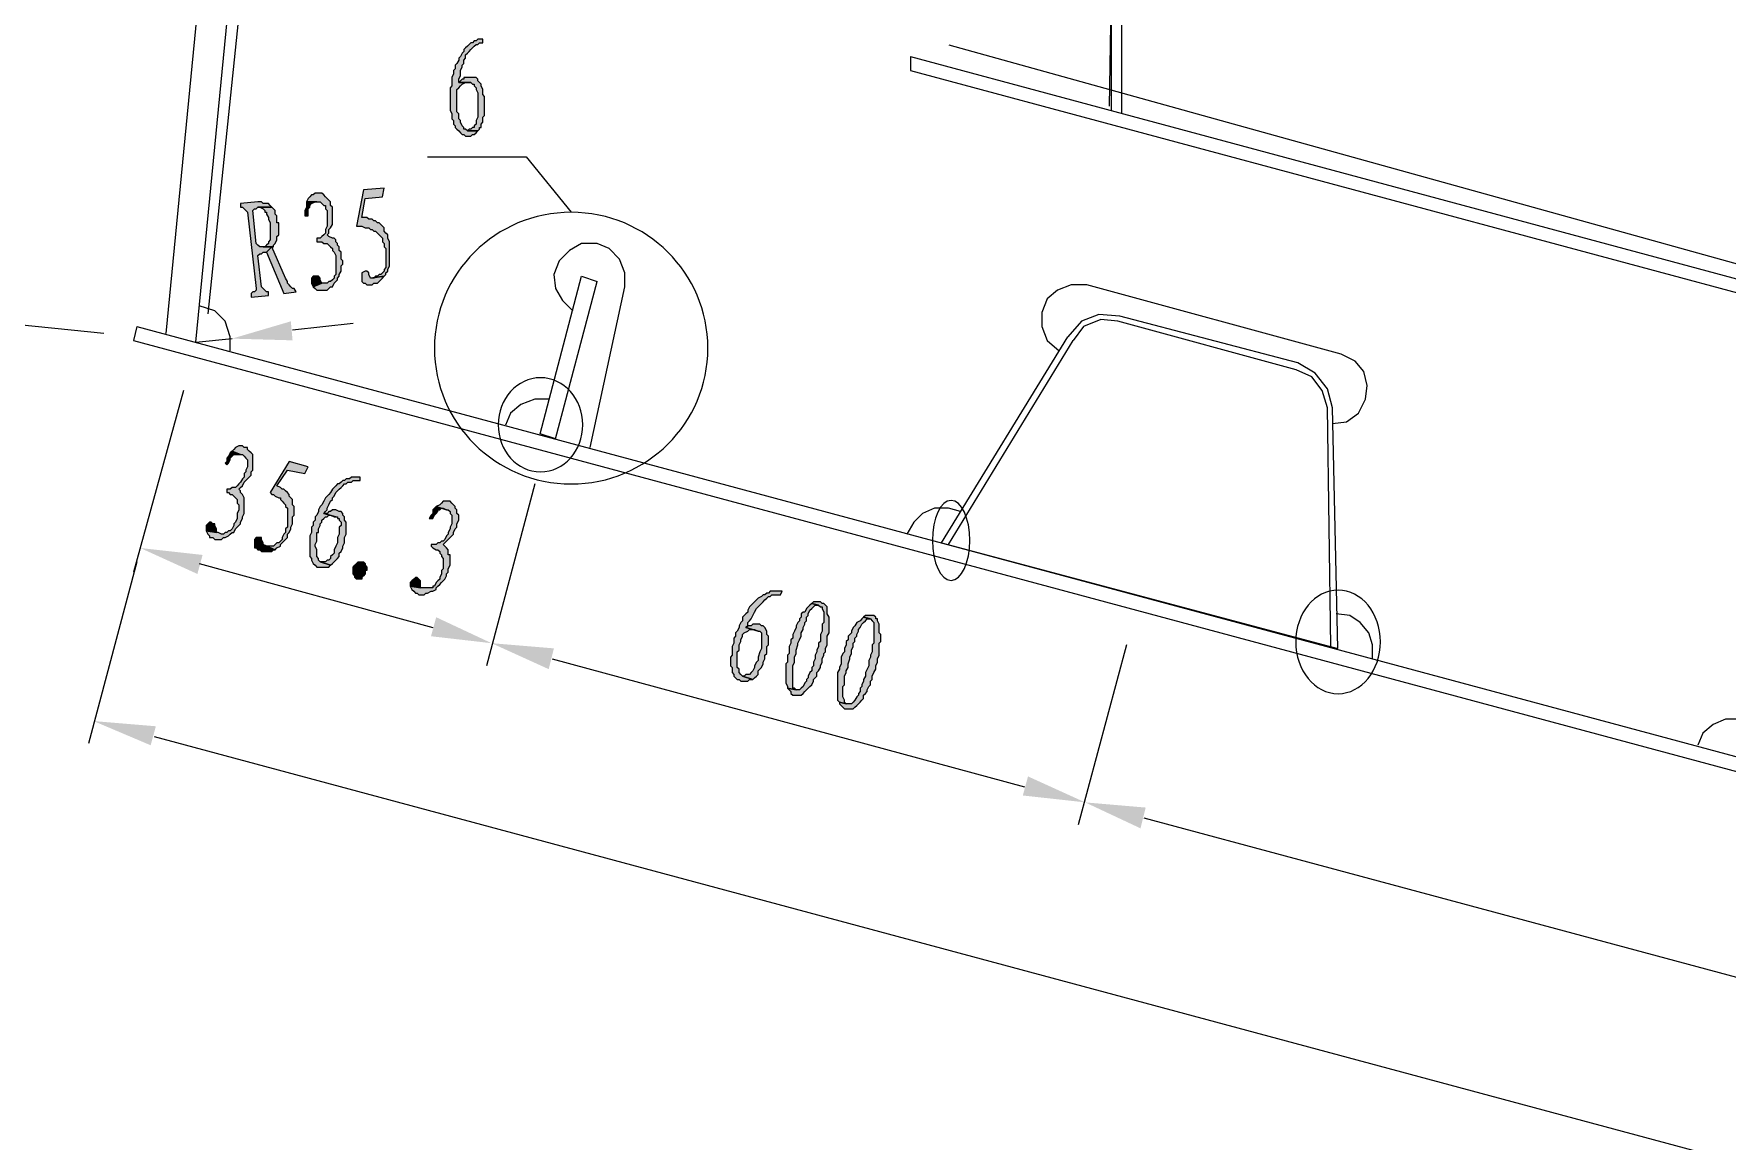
# Model space of a CAD drawing. Header units: inches. Extents: x 20 to 409, y 5 to 283.
# Drawn here: x 42.24 to 83.66, y 177.79 to 204.87 of the extents above; entities that cross this region are included whole.
import ezdxf

# ---------------------------------------------------------------- set-up
doc = ezdxf.new("R2010")
doc.units = ezdxf.units.IN
doc.header["$MEASUREMENT"] = 0
doc.layers.add('C00-00-00', color=7, linetype='Continuous')
doc.layers.add('CFF-00-00', color=1, linetype='Continuous')

msp = doc.modelspace()

# ---------------------------------------------------------------- hatches: boundary and pattern name
at = {"layer": 'C00-00-00'}
h = msp.add_hatch(color=0, dxfattribs=at)
h.dxf.hatch_style = 2
h.paths.add_polyline_path([(53.222, 204.742), (53.095, 204.742), (53.053, 204.699), (53.01, 204.699), (52.968, 204.657), (52.926, 204.657), (52.883, 204.615), (52.841, 204.572), (52.799, 204.53), (52.756, 204.488), (52.756, 204.445), (52.714, 204.403), (52.672, 204.318), (52.629, 204.276), (52.629, 204.234), (52.587, 204.149), (52.545, 204.107), (52.545, 204.022), (52.502, 203.98), (52.502, 203.895), (52.46, 203.81), (52.46, 203.683), (52.46, 203.599), (52.418, 203.556), (52.418, 203.006), (52.46, 202.921), (52.46, 202.794), (52.502, 202.752), (52.502, 202.667), (52.545, 202.625), (52.545, 202.583), (52.587, 202.54), (52.629, 202.498), (52.672, 202.456), (52.714, 202.413), (52.756, 202.413), (52.799, 202.371), (52.926, 202.371), (52.968, 202.413), (53.01, 202.413), (53.053, 202.456), (53.095, 202.498), (52.841, 202.498), (52.799, 202.54), (52.756, 202.54), (52.756, 202.583), (52.714, 202.625), (52.672, 202.71), (52.672, 202.752), (52.629, 202.794), (52.629, 202.921), (52.587, 202.964), (52.587, 203.514), (52.629, 203.556), (52.672, 203.599), (52.714, 203.641), (52.799, 203.683), (52.926, 203.683), (52.629, 203.683), (52.629, 203.768), (52.672, 203.853), (52.672, 203.98), (52.714, 204.064), (52.714, 204.107), (52.756, 204.149), (52.756, 204.234), (52.799, 204.276), (52.799, 204.361), (52.841, 204.403), (52.883, 204.445), (52.926, 204.488), (52.968, 204.53), (53.01, 204.572), (53.053, 204.615), (53.095, 204.615), (53.137, 204.657), (53.222, 204.657)])
h = msp.add_hatch(color=0, dxfattribs=at)
h.dxf.hatch_style = 2
h.paths.add_polyline_path([(52.926, 203.81), (52.756, 203.81), (52.756, 203.768), (52.714, 203.768), (52.672, 203.726), (52.629, 203.683), (52.926, 203.683), (52.968, 203.641), (53.01, 203.641), (53.01, 203.599), (53.053, 203.556), (53.053, 203.514), (53.095, 203.429), (53.095, 202.837), (53.053, 202.752), (53.053, 202.71), (53.053, 202.667), (53.01, 202.625), (53.01, 202.583), (52.968, 202.583), (52.926, 202.54), (52.883, 202.54), (52.841, 202.498), (53.095, 202.498), (53.137, 202.54), (53.137, 202.583), (53.18, 202.583), (53.18, 202.667), (53.222, 202.71), (53.222, 202.837), (53.264, 202.879), (53.264, 203.345), (53.222, 203.387), (53.222, 203.514), (53.18, 203.599), (53.18, 203.641), (53.137, 203.683), (53.095, 203.726), (53.095, 203.768), (53.053, 203.81)])
h = msp.add_hatch(color=0, dxfattribs=at)
h.dxf.hatch_style = 2
h.paths.add_polyline_path([(49.158, 200.974), (49.116, 200.974), (49.073, 200.932), (49.031, 200.932), (48.989, 200.889), (48.946, 200.847), (48.904, 200.762), (49.243, 200.762), (49.285, 200.72), (49.327, 200.678), (49.37, 200.678), (49.37, 200.593), (49.412, 200.551), (49.412, 200.17), (49.37, 200.085), (49.37, 200), (49.327, 199.958), (49.285, 199.916), (49.243, 199.873), (49.158, 199.873), (49.158, 199.789), (49.285, 199.789), (49.327, 199.746), (49.412, 199.746), (49.454, 199.704), (49.497, 199.662), (49.539, 199.619), (49.539, 199.577), (49.581, 199.535), (49.624, 199.45), (49.624, 198.984), (49.581, 198.942), (49.581, 198.9), (49.539, 198.857), (49.497, 198.815), (49.454, 198.815), (49.412, 198.773), (49.285, 198.773), (49.073, 198.688), (49.116, 198.646), (49.158, 198.603), (49.412, 198.603), (49.454, 198.646), (49.497, 198.688), (49.539, 198.688), (49.581, 198.773), (49.624, 198.815), (49.666, 198.857), (49.666, 198.9), (49.708, 198.942), (49.708, 198.984), (49.751, 199.069), (49.751, 199.196), (49.793, 199.238), (49.793, 199.323), (49.751, 199.365), (49.751, 199.535), (49.708, 199.577), (49.708, 199.662), (49.666, 199.704), (49.666, 199.746), (49.624, 199.789), (49.624, 199.831), (49.581, 199.873), (49.539, 199.873), (49.454, 199.916), (49.412, 199.958), (49.454, 200), (49.454, 200.085), (49.497, 200.127), (49.539, 200.212), (49.539, 200.635), (49.497, 200.678), (49.497, 200.762), (49.454, 200.805), (49.412, 200.847), (49.37, 200.889), (49.327, 200.932), (49.285, 200.974)])
h = msp.add_hatch(color=0, dxfattribs=at)
h.dxf.hatch_style = 2
h.paths.add_polyline_path([(50.809, 201.101), (50.301, 201.059), (50.132, 200.17), (50.259, 200.17), (50.343, 200.127), (50.428, 200.127), (50.47, 200.085), (50.513, 200.085), (50.555, 200.043), (50.597, 200.043), (50.64, 200), (50.682, 199.958), (50.724, 199.916), (50.767, 199.873), (50.767, 199.789), (50.809, 199.746), (50.809, 199.662), (50.851, 199.619), (50.851, 199.281), (50.851, 199.196), (50.851, 199.154), (50.809, 199.111), (50.809, 199.069), (50.767, 199.027), (50.724, 198.984), (50.682, 198.984), (50.64, 198.942), (50.597, 198.942), (50.555, 198.9), (50.47, 198.9), (50.809, 198.942), (50.851, 198.984), (50.851, 199.027), (50.894, 199.069), (50.894, 199.111), (50.936, 199.196), (50.936, 199.789), (50.894, 199.873), (50.894, 199.958), (50.851, 200), (50.809, 200.043), (50.809, 200.127), (50.767, 200.17), (50.724, 200.212), (50.682, 200.254), (50.64, 200.254), (50.597, 200.297), (50.555, 200.297), (50.513, 200.339), (50.428, 200.339), (50.386, 200.381), (50.259, 200.381), (50.343, 200.847), (50.767, 200.889)])
h = msp.add_hatch(color=0, dxfattribs=at)
h.dxf.hatch_style = 2
h.paths.add_polyline_path([(47.719, 200.762), (47.295, 200.72), (47.295, 200.635), (47.338, 200.635), (47.38, 200.593), (47.422, 200.551), (47.465, 200.508), (47.676, 198.646), (47.676, 198.603), (47.634, 198.561), (47.592, 198.561), (47.549, 198.519), (47.549, 198.434), (47.973, 198.476), (47.973, 198.561), (47.93, 198.561), (47.888, 198.603), (47.846, 198.646), (47.803, 198.688), (47.719, 199.45), (47.761, 199.492), (47.803, 199.492), (47.846, 199.535), (47.93, 199.535), (48.057, 199.662), (48.1, 199.662), (47.761, 199.662), (47.719, 199.704), (47.676, 199.746), (47.592, 200.551), (47.634, 200.593), (47.676, 200.593), (47.719, 200.635), (48.057, 200.635), (48.015, 200.678), (47.973, 200.72), (47.846, 200.72), (47.803, 200.762)])
h = msp.add_hatch(color=0, dxfattribs=at)
h.dxf.hatch_style = 2
h.paths.add_polyline_path([(48.057, 200.635), (47.719, 200.635), (47.761, 200.635), (47.846, 200.593), (47.888, 200.551), (47.888, 200.508), (47.93, 200.508), (47.93, 200.466), (47.973, 200.381), (47.973, 200.339), (48.015, 200.254), (48.015, 199.831), (47.973, 199.789), (47.973, 199.746), (47.93, 199.704), (47.888, 199.662), (47.846, 199.662), (48.1, 199.662), (48.1, 199.704), (48.142, 199.746), (48.184, 199.831), (48.184, 199.916), (48.227, 199.958), (48.227, 200.254), (48.184, 200.254), (48.184, 200.424), (48.142, 200.466), (48.142, 200.551), (48.1, 200.593)])
h = msp.add_hatch(color=0, dxfattribs=at)
h.dxf.hatch_style = 2
h.paths.add_polyline_path([(48.904, 200.762), (48.904, 200.635), (48.862, 200.551), (48.862, 200.424), (48.946, 200.424), (48.946, 200.593), (48.989, 200.635), (48.989, 200.678), (49.031, 200.72), (49.116, 200.762), (49.158, 200.762)])
h = msp.add_hatch(color=0, dxfattribs=at)
h.dxf.hatch_style = 2
h.paths.add_polyline_path([(48.057, 199.662), (47.93, 199.535), (48.354, 198.519), (48.65, 198.561), (48.608, 198.646), (48.565, 198.646), (48.523, 198.688), (48.481, 198.73), (48.438, 198.773), (48.438, 198.815), (48.396, 198.9)])
h = msp.add_hatch(color=0, dxfattribs=at)
h.dxf.hatch_style = 2
h.paths.add_polyline_path([(49.116, 198.942), (49.073, 198.942), (49.031, 198.9), (49.031, 198.773), (49.073, 198.688), (49.285, 198.773), (49.243, 198.857), (49.243, 198.9), (49.2, 198.942)])
h = msp.add_hatch(color=0, dxfattribs=at)
h.dxf.hatch_style = 2
h.paths.add_polyline_path([(50.343, 199.069), (50.259, 199.027), (50.259, 198.815), (50.301, 198.773), (50.343, 198.773), (50.386, 198.73), (50.513, 198.73), (50.555, 198.773), (50.64, 198.773), (50.682, 198.815), (50.724, 198.857), (50.767, 198.9), (50.809, 198.942), (50.47, 198.9), (50.428, 198.984), (50.428, 199.027), (50.386, 199.069)])
h = msp.add_hatch(color=0, dxfattribs=at)
h.dxf.hatch_style = 2
h.paths.add_polyline_path([(48.523, 197.841), (48.565, 197.376), (47.084, 197.418)])
h = msp.add_hatch(color=0, dxfattribs=at)
h.dxf.hatch_style = 2
h.paths.add_polyline_path([(47.38, 194.751), (47.338, 194.793), (47.253, 194.793), (47.168, 194.751), (47.126, 194.709), (47.084, 194.666), (47.295, 194.582), (47.338, 194.582), (47.38, 194.539), (47.422, 194.497), (47.465, 194.455), (47.465, 194.285), (47.422, 194.201), (47.422, 194.158), (47.38, 194.116), (47.38, 194.031), (47.338, 193.989), (47.295, 193.904), (47.253, 193.862), (47.211, 193.82), (47.168, 193.777), (47.084, 193.777), (47.041, 193.735), (46.957, 193.735), (46.957, 193.65), (46.999, 193.65), (47.041, 193.608), (47.084, 193.608), (47.126, 193.566), (47.168, 193.523), (47.211, 193.481), (47.211, 193.396), (47.253, 193.354), (47.253, 193.227), (47.211, 193.142), (47.211, 193.015), (47.168, 192.931), (47.126, 192.888), (47.126, 192.846), (47.084, 192.761), (47.041, 192.719), (46.999, 192.719), (46.957, 192.677), (46.914, 192.677), (46.872, 192.634), (46.83, 192.634), (46.745, 192.677), (46.703, 192.677), (46.449, 192.719), (46.491, 192.634), (46.533, 192.592), (46.533, 192.55), (46.618, 192.55), (46.66, 192.507), (46.83, 192.507), (46.872, 192.55), (46.914, 192.55), (46.999, 192.592), (47.041, 192.634), (47.084, 192.677), (47.126, 192.677), (47.168, 192.761), (47.211, 192.804), (47.253, 192.846), (47.295, 192.888), (47.295, 192.931), (47.338, 193.015), (47.338, 193.058), (47.38, 193.142), (47.38, 193.523), (47.338, 193.608), (47.295, 193.65), (47.295, 193.693), (47.253, 193.735), (47.295, 193.777), (47.338, 193.82), (47.38, 193.904), (47.422, 193.947), (47.465, 193.989), (47.507, 194.031), (47.549, 194.074), (47.549, 194.158), (47.592, 194.201), (47.592, 194.582), (47.549, 194.624), (47.507, 194.666), (47.465, 194.709), (47.465, 194.751), (47.422, 194.751)])
h = msp.add_hatch(color=0, dxfattribs=at)
h.dxf.hatch_style = 2
h.paths.add_polyline_path([(47.084, 194.666), (47.041, 194.624), (46.999, 194.539), (46.957, 194.497), (46.957, 194.412), (46.914, 194.37), (46.957, 194.328), (46.999, 194.37), (47.041, 194.455), (47.041, 194.497), (47.084, 194.539), (47.126, 194.582), (47.295, 194.582)])
h = msp.add_hatch(color=0, dxfattribs=at)
h.dxf.hatch_style = 2
h.paths.add_polyline_path([(48.946, 194.285), (48.481, 194.412), (48.015, 193.65), (48.057, 193.608), (48.1, 193.608), (48.142, 193.566), (48.227, 193.523), (48.269, 193.523), (48.269, 193.481), (48.311, 193.439), (48.354, 193.396), (48.396, 193.354), (48.396, 193.312), (48.438, 193.269), (48.438, 192.804), (48.396, 192.761), (48.396, 192.677), (48.354, 192.634), (48.311, 192.55), (48.311, 192.507), (48.269, 192.465), (48.227, 192.423), (48.184, 192.423), (48.142, 192.38), (48.1, 192.338), (47.888, 192.338), (47.846, 192.38), (48.142, 192.253), (48.184, 192.296), (48.269, 192.338), (48.269, 192.38), (48.311, 192.423), (48.354, 192.465), (48.396, 192.507), (48.438, 192.55), (48.438, 192.634), (48.481, 192.677), (48.523, 192.761), (48.523, 192.804), (48.565, 192.888), (48.565, 193.058), (48.608, 193.1), (48.608, 193.312), (48.565, 193.354), (48.565, 193.481), (48.523, 193.523), (48.481, 193.566), (48.481, 193.608), (48.438, 193.65), (48.396, 193.693), (48.354, 193.735), (48.311, 193.735), (48.269, 193.777), (48.184, 193.82), (48.438, 194.201), (48.862, 194.116)])
h = msp.add_hatch(color=0, dxfattribs=at)
h.dxf.hatch_style = 2
h.paths.add_polyline_path([(50.216, 194.031), (50.005, 194.031), (49.962, 193.989), (49.878, 193.989), (49.835, 193.947), (49.793, 193.947), (49.751, 193.904), (49.708, 193.862), (49.666, 193.862), (49.624, 193.82), (49.581, 193.777), (49.539, 193.735), (49.497, 193.65), (49.454, 193.608), (49.412, 193.566), (49.37, 193.523), (49.327, 193.439), (49.285, 193.354), (49.243, 193.312), (49.2, 193.227), (49.2, 193.185), (49.158, 193.1), (49.116, 193.058), (49.116, 192.973), (49.073, 192.931), (49.073, 192.846), (49.031, 192.804), (49.031, 192.677), (48.989, 192.592), (48.989, 192.084), (49.031, 192.042), (49.031, 191.999), (49.073, 191.915), (49.116, 191.872), (49.158, 191.83), (49.454, 191.83), (49.497, 191.872), (49.243, 191.957), (49.2, 191.999), (49.2, 192.042), (49.158, 192.084), (49.158, 192.253), (49.116, 192.338), (49.116, 192.38), (49.158, 192.465), (49.158, 192.677), (49.2, 192.677), (49.2, 192.761), (49.243, 192.846), (49.243, 192.888), (49.285, 192.931), (49.285, 192.973), (49.327, 193.015), (49.37, 193.058), (49.412, 193.058), (49.454, 193.1), (49.497, 193.1), (49.581, 193.058), (49.624, 193.058), (49.327, 193.142), (49.37, 193.185), (49.412, 193.227), (49.412, 193.269), (49.454, 193.354), (49.497, 193.439), (49.539, 193.481), (49.539, 193.523), (49.581, 193.566), (49.624, 193.65), (49.666, 193.693), (49.708, 193.735), (49.751, 193.777), (49.793, 193.82), (49.835, 193.862), (49.878, 193.862), (49.92, 193.904), (50.005, 193.904), (50.047, 193.947), (50.216, 193.947)])
h = msp.add_hatch(color=0, dxfattribs=at)
h.dxf.hatch_style = 2
h.paths.add_polyline_path([(49.708, 193.185), (49.624, 193.227), (49.539, 193.227), (49.497, 193.185), (49.454, 193.185), (49.412, 193.142), (49.327, 193.142), (49.624, 193.058), (49.666, 193.058), (49.666, 193.015), (49.708, 193.015), (49.708, 192.973), (49.751, 192.931), (49.751, 192.846), (49.708, 192.804), (49.708, 192.634), (49.666, 192.55), (49.666, 192.423), (49.624, 192.338), (49.581, 192.253), (49.581, 192.169), (49.539, 192.126), (49.497, 192.084), (49.497, 192.042), (49.454, 191.999), (49.412, 191.999), (49.37, 191.957), (49.243, 191.957), (49.497, 191.872), (49.539, 191.915), (49.581, 191.957), (49.624, 191.999), (49.666, 192.042), (49.708, 192.084), (49.708, 192.169), (49.751, 192.211), (49.793, 192.296), (49.793, 192.338), (49.835, 192.423), (49.835, 192.55), (49.878, 192.634), (49.878, 192.931), (49.835, 192.973), (49.835, 193.058), (49.793, 193.1), (49.793, 193.142), (49.751, 193.185)])
h = msp.add_hatch(color=0, dxfattribs=at)
h.dxf.hatch_style = 2
h.paths.add_polyline_path([(52.418, 193.439), (52.248, 193.439), (52.206, 193.396), (52.164, 193.354), (52.079, 193.312), (52.333, 193.227), (52.375, 193.227), (52.418, 193.185), (52.418, 193.142), (52.46, 193.1), (52.46, 192.888), (52.418, 192.804), (52.418, 192.761), (52.375, 192.677), (52.375, 192.634), (52.333, 192.592), (52.291, 192.507), (52.248, 192.465), (52.206, 192.465), (52.164, 192.423), (52.121, 192.423), (52.079, 192.38), (51.952, 192.38), (51.952, 192.338), (51.994, 192.296), (52.079, 192.253), (52.121, 192.253), (52.164, 192.211), (52.164, 192.169), (52.206, 192.126), (52.206, 192.084), (52.248, 192.042), (52.248, 191.788), (52.206, 191.745), (52.206, 191.661), (52.164, 191.576), (52.164, 191.534), (52.121, 191.491), (52.079, 191.449), (52.037, 191.364), (51.994, 191.364), (51.994, 191.322), (51.698, 191.322), (51.444, 191.364), (51.486, 191.28), (51.529, 191.237), (51.571, 191.195), (51.613, 191.195), (51.656, 191.153), (51.783, 191.153), (51.825, 191.195), (51.867, 191.195), (51.952, 191.237), (51.994, 191.237), (52.079, 191.28), (52.079, 191.322), (52.121, 191.364), (52.164, 191.407), (52.206, 191.449), (52.248, 191.491), (52.291, 191.534), (52.333, 191.618), (52.333, 191.661), (52.375, 191.703), (52.375, 191.788), (52.418, 191.872), (52.418, 192.126), (52.375, 192.126), (52.375, 192.253), (52.333, 192.296), (52.291, 192.338), (52.248, 192.38), (52.291, 192.423), (52.375, 192.507), (52.418, 192.55), (52.46, 192.592), (52.502, 192.634), (52.502, 192.677), (52.545, 192.761), (52.587, 192.804), (52.587, 192.888), (52.629, 192.973), (52.629, 193.1), (52.587, 193.142), (52.587, 193.227), (52.545, 193.269), (52.545, 193.312), (52.502, 193.354), (52.46, 193.396)])
h = msp.add_hatch(color=0, dxfattribs=at)
h.dxf.hatch_style = 2
h.paths.add_polyline_path([(52.079, 193.312), (52.037, 193.269), (51.994, 193.227), (51.994, 193.142), (51.952, 193.1), (51.91, 193.015), (51.994, 193.015), (52.037, 193.1), (52.079, 193.142), (52.121, 193.185), (52.121, 193.227), (52.164, 193.227), (52.206, 193.269), (52.248, 193.269), (52.333, 193.227)])
h = msp.add_hatch(color=0, dxfattribs=at)
h.dxf.hatch_style = 2
h.paths.add_polyline_path([(46.576, 192.931), (46.533, 192.931), (46.491, 192.888), (46.449, 192.846), (46.449, 192.719), (46.703, 192.677), (46.703, 192.761), (46.66, 192.846), (46.66, 192.888), (46.618, 192.888)])
h = msp.add_hatch(color=0, dxfattribs=at)
h.dxf.hatch_style = 2
h.paths.add_polyline_path([(46.364, 192.126), (46.237, 191.661), (44.84, 192.296)])
h = msp.add_hatch(color=0, dxfattribs=at)
h.dxf.hatch_style = 2
h.paths.add_polyline_path([(47.761, 192.55), (47.676, 192.55), (47.634, 192.507), (47.634, 192.296), (47.676, 192.296), (47.719, 192.253), (47.761, 192.253), (47.803, 192.211), (48.057, 192.211), (48.1, 192.253), (48.142, 192.253), (47.846, 192.38), (47.846, 192.423), (47.803, 192.507), (47.803, 192.55)])
h = msp.add_hatch(color=0, dxfattribs=at)
h.dxf.hatch_style = 2
h.paths.add_polyline_path([(50.259, 191.534), (50.132, 191.534), (50.089, 191.576), (50.089, 191.618), (50.047, 191.661), (50.047, 191.83), (50.089, 191.872), (50.132, 191.915), (50.174, 191.957), (50.301, 191.957), (50.343, 191.915), (50.343, 191.872), (50.386, 191.83), (50.386, 191.745), (50.343, 191.745), (50.343, 191.661), (50.301, 191.618), (50.259, 191.576)])
h = msp.add_hatch(color=0, dxfattribs=at)
h.dxf.hatch_style = 2
h.paths.add_polyline_path([(51.613, 191.576), (51.571, 191.576), (51.529, 191.534), (51.486, 191.491), (51.444, 191.449), (51.444, 191.364), (51.698, 191.322), (51.698, 191.491), (51.656, 191.534)])
h = msp.add_hatch(color=0, dxfattribs=at)
h.dxf.hatch_style = 2
h.paths.add_polyline_path([(60.546, 191.237), (60.249, 191.237), (60.207, 191.195), (60.165, 191.195), (60.122, 191.153), (60.08, 191.153), (60.038, 191.11), (59.953, 191.068), (59.911, 191.026), (59.868, 190.983), (59.826, 190.941), (59.784, 190.899), (59.741, 190.856), (59.699, 190.772), (59.699, 190.729), (59.657, 190.687), (59.614, 190.645), (59.572, 190.602), (59.572, 190.518), (59.53, 190.475), (59.487, 190.391), (59.487, 190.348), (59.445, 190.264), (59.403, 190.221), (59.403, 190.137), (59.36, 190.094), (59.36, 189.967), (59.318, 189.883), (59.318, 189.671), (59.276, 189.629), (59.276, 189.417), (59.318, 189.375), (59.318, 189.248), (59.36, 189.205), (59.36, 189.163), (59.403, 189.121), (59.445, 189.078), (59.487, 189.078), (59.53, 189.036), (59.699, 189.036), (59.741, 189.078), (59.826, 189.078), (59.572, 189.163), (59.53, 189.205), (59.487, 189.248), (59.487, 189.332), (59.445, 189.375), (59.445, 189.756), (59.487, 189.798), (59.487, 189.925), (59.53, 190.01), (59.53, 190.052), (59.572, 190.137), (59.572, 190.179), (59.614, 190.221), (59.699, 190.264), (59.741, 190.306), (59.868, 190.306), (59.953, 190.264), (59.657, 190.348), (59.699, 190.391), (59.699, 190.475), (59.741, 190.518), (59.784, 190.56), (59.826, 190.645), (59.868, 190.729), (59.911, 190.814), (59.953, 190.856), (59.995, 190.899), (60.038, 190.941), (60.08, 190.983), (60.122, 191.026), (60.165, 191.068), (60.207, 191.11), (60.249, 191.11), (60.292, 191.153), (60.503, 191.153)])
h = msp.add_hatch(color=0, dxfattribs=at)
h.dxf.hatch_style = 2
h.paths.add_polyline_path([(61.477, 190.983), (61.308, 190.983), (61.265, 190.941), (61.435, 190.899), (61.477, 190.856), (61.519, 190.856), (61.519, 190.814), (61.562, 190.729), (61.562, 190.475), (61.519, 190.433), (61.519, 190.264), (61.477, 190.179), (61.477, 190.01), (61.435, 189.967), (61.435, 189.883), (61.392, 189.798), (61.392, 189.756), (61.35, 189.671), (61.35, 189.586), (61.308, 189.502), (61.308, 189.417), (61.265, 189.375), (61.265, 189.29), (61.223, 189.248), (61.181, 189.163), (61.181, 189.121), (61.138, 189.078), (61.138, 189.036), (61.096, 188.994), (61.054, 188.909), (61.011, 188.867), (60.969, 188.824), (60.884, 188.824), (60.673, 188.867), (60.715, 188.824), (60.757, 188.782), (60.757, 188.74), (60.8, 188.697), (61.011, 188.697), (61.054, 188.74), (61.096, 188.782), (61.138, 188.824), (61.181, 188.867), (61.223, 188.909), (61.265, 188.951), (61.308, 189.036), (61.308, 189.078), (61.35, 189.121), (61.392, 189.163), (61.392, 189.248), (61.435, 189.29), (61.477, 189.375), (61.477, 189.417), (61.519, 189.502), (61.519, 189.586), (61.562, 189.671), (61.562, 189.713), (61.604, 189.756), (61.604, 189.84), (61.646, 189.925), (61.646, 190.137), (61.689, 190.221), (61.689, 190.602), (61.646, 190.687), (61.646, 190.856), (61.604, 190.899), (61.562, 190.941), (61.519, 190.941)])
h = msp.add_hatch(color=0, dxfattribs=at)
h.dxf.hatch_style = 2
h.paths.add_polyline_path([(52.079, 190.602), (51.952, 190.137), (53.434, 189.967)])
h = msp.add_hatch(color=0, dxfattribs=at)
h.dxf.hatch_style = 2
h.paths.add_polyline_path([(61.265, 190.941), (61.223, 190.899), (61.181, 190.856), (61.138, 190.814), (61.096, 190.729), (61.054, 190.729), (61.011, 190.687), (61.011, 190.602), (60.969, 190.56), (60.969, 190.518), (60.927, 190.475), (60.884, 190.391), (60.884, 190.348), (60.842, 190.264), (60.8, 190.179), (60.8, 190.094), (60.757, 190.052), (60.757, 189.967), (60.715, 189.883), (60.715, 189.713), (60.673, 189.671), (60.673, 189.502), (60.63, 189.459), (60.63, 189.375), (60.63, 189.332), (60.63, 188.994), (60.673, 188.909), (60.673, 188.867), (60.884, 188.824), (60.842, 188.867), (60.8, 188.867), (60.8, 188.909), (60.8, 189.417), (60.842, 189.502), (60.842, 189.629), (60.884, 189.713), (60.884, 189.798), (60.927, 189.925), (60.927, 189.967), (60.969, 190.052), (61.011, 190.137), (61.011, 190.221), (61.054, 190.306), (61.054, 190.348), (61.096, 190.433), (61.096, 190.475), (61.138, 190.518), (61.138, 190.602), (61.181, 190.645), (61.181, 190.687), (61.223, 190.772), (61.265, 190.814), (61.308, 190.856), (61.35, 190.899), (61.435, 190.899)])
h = msp.add_hatch(color=0, dxfattribs=at)
h.dxf.hatch_style = 2
h.paths.add_polyline_path([(62.535, 190.602), (62.493, 190.56), (62.451, 190.518), (62.366, 190.475), (62.324, 190.391), (62.281, 190.348), (62.239, 190.264), (62.239, 190.221), (62.197, 190.179), (62.154, 190.137), (62.154, 190.052), (62.112, 190.01), (62.112, 189.925), (62.07, 189.84), (62.07, 189.756), (62.027, 189.713), (61.985, 189.629), (61.985, 189.459), (61.943, 189.375), (61.943, 189.332), (61.9, 189.248), (61.9, 189.036), (61.9, 188.994), (61.9, 188.57), (61.943, 188.528), (62.112, 188.486), (62.07, 188.528), (62.07, 188.57), (62.027, 188.655), (62.027, 188.909), (62.07, 188.951), (62.07, 189.163), (62.112, 189.248), (62.112, 189.29), (62.154, 189.375), (62.154, 189.459), (62.197, 189.586), (62.197, 189.629), (62.239, 189.713), (62.239, 189.798), (62.281, 189.883), (62.281, 189.967), (62.324, 190.01), (62.324, 190.094), (62.366, 190.137), (62.366, 190.179), (62.408, 190.264), (62.408, 190.306), (62.451, 190.348), (62.493, 190.433), (62.535, 190.475), (62.578, 190.518), (62.62, 190.56), (62.705, 190.56)])
h = msp.add_hatch(color=0, dxfattribs=at)
h.dxf.hatch_style = 2
h.paths.add_polyline_path([(62.705, 190.645), (62.578, 190.645), (62.535, 190.602), (62.705, 190.56), (62.747, 190.518), (62.789, 190.475), (62.789, 189.967), (62.747, 189.925), (62.747, 189.756), (62.705, 189.671), (62.705, 189.629), (62.662, 189.544), (62.662, 189.459), (62.662, 189.417), (62.62, 189.332), (62.578, 189.248), (62.578, 189.163), (62.535, 189.078), (62.535, 189.036), (62.493, 188.951), (62.493, 188.909), (62.451, 188.867), (62.451, 188.782), (62.408, 188.74), (62.408, 188.697), (62.366, 188.655), (62.324, 188.57), (62.281, 188.528), (62.239, 188.486), (62.112, 188.486), (61.943, 188.528), (61.943, 188.486), (61.985, 188.443), (62.027, 188.401), (62.07, 188.359), (62.281, 188.359), (62.324, 188.401), (62.366, 188.443), (62.408, 188.486), (62.451, 188.528), (62.493, 188.57), (62.535, 188.613), (62.535, 188.697), (62.578, 188.74), (62.62, 188.782), (62.62, 188.824), (62.662, 188.909), (62.705, 188.951), (62.705, 189.036), (62.747, 189.078), (62.747, 189.163), (62.789, 189.248), (62.832, 189.332), (62.832, 189.417), (62.874, 189.502), (62.874, 189.586), (62.916, 189.671), (62.916, 189.967), (62.959, 190.01), (62.959, 190.179), (62.916, 190.221), (62.916, 190.433), (62.874, 190.518), (62.874, 190.56), (62.832, 190.56), (62.832, 190.602), (62.789, 190.645)])
h = msp.add_hatch(color=0, dxfattribs=at)
h.dxf.hatch_style = 2
h.paths.add_polyline_path([(59.995, 190.433), (59.826, 190.433), (59.784, 190.391), (59.699, 190.391), (59.657, 190.348), (59.953, 190.264), (59.995, 190.264), (60.038, 190.221), (60.038, 189.84), (59.995, 189.756), (59.953, 189.629), (59.953, 189.544), (59.911, 189.502), (59.868, 189.417), (59.868, 189.375), (59.826, 189.29), (59.784, 189.248), (59.741, 189.205), (59.657, 189.205), (59.614, 189.163), (59.572, 189.163), (59.826, 189.078), (59.868, 189.121), (59.911, 189.163), (59.953, 189.205), (59.953, 189.29), (59.995, 189.332), (60.038, 189.375), (60.08, 189.459), (60.08, 189.502), (60.122, 189.586), (60.122, 189.671), (60.165, 189.713), (60.165, 189.883), (60.207, 189.925), (60.207, 190.137), (60.165, 190.179), (60.165, 190.264), (60.122, 190.348), (60.08, 190.391), (60.038, 190.391)])
h = msp.add_hatch(color=0, dxfattribs=at)
h.dxf.hatch_style = 2
h.paths.add_polyline_path([(54.958, 189.84), (54.831, 189.332), (53.434, 189.967)])
h = msp.add_hatch(color=0, dxfattribs=at)
h.dxf.hatch_style = 2
h.paths.add_polyline_path([(45.221, 187.935), (45.094, 187.47), (43.697, 188.062)])
h = msp.add_hatch(color=0, dxfattribs=at)
h.dxf.hatch_style = 2
h.paths.add_polyline_path([(66.557, 186.708), (66.43, 186.242), (67.954, 186.073)])
h = msp.add_hatch(color=0, dxfattribs=at)
h.dxf.hatch_style = 2
h.paths.add_polyline_path([(69.436, 185.946), (69.309, 185.438), (67.954, 186.073)])

# ---------------------------------------------------------------- linework, layer by layer
at = {"layer": 'C00-00-00', "color": 0, "lineweight": 0}
for points in [[(46.195, 197.333), (51.232, 248.98)], [(45.475, 197.545), (50.47, 248.938)], [(68.589, 231.877), (68.589, 203.006)], [(68.843, 231.877), (68.843, 202.921)], [(63.678, 204.318), (157.574, 179.045)], [(63.678, 204.318), (63.678, 203.98)], [(63.678, 203.98), (157.531, 178.749)], [(51.867, 201.863), (54.28, 201.863), (55.381, 200.508)], [(56.693, 198.688), (56.693, 199.027), (56.566, 199.365), (56.312, 199.619), (56.016, 199.746), (55.635, 199.746), (55.339, 199.577), (55.085, 199.323), (54.958, 198.984), (55, 198.646), (55.169, 198.349), (55.423, 198.095)], [(54.619, 195.09), (55.635, 198.942), (56.016, 198.815)], [(55, 194.963), (56.016, 198.815)], [(55.847, 194.751), (56.693, 198.688)], [(67.996, 198.73), (67.615, 198.73), (67.277, 198.603), (67.023, 198.392), (66.896, 198.053), (66.896, 197.714), (67.023, 197.376), (67.319, 197.122)], [(74.008, 195.344), (74.346, 195.386), (74.643, 195.598), (74.812, 195.936), (74.854, 196.275), (74.77, 196.614), (74.558, 196.868), (74.219, 197.037), (67.996, 198.73)], [(43.951, 197.545), (39.379, 198.011)], [(47.041, 197.122), (47.041, 197.46), (46.914, 197.841), (46.66, 198.095), (46.279, 198.222)], [(73.161, 196.825), (68.801, 197.968), (68.293, 198.011), (67.869, 197.841), (67.531, 197.46)], [(44.755, 197.714), (44.671, 197.376)], [(44.755, 197.714), (156.219, 167.742)], [(48.565, 197.63), (50.047, 197.799)], [(73.119, 196.656), (68.758, 197.841), (68.335, 197.884), (67.912, 197.714), (67.658, 197.376)], [(44.671, 197.376), (156.134, 167.404)], [(46.195, 197.333), (47.084, 197.418)], [(46.195, 197.333), (46.195, 197.376)], [(64.44, 192.423), (67.531, 197.46)], [(64.61, 192.38), (67.658, 197.376)], [(74.135, 189.84), (74.008, 195.725), (73.881, 196.19), (73.584, 196.571), (73.161, 196.825)], [(73.881, 195.725), (73.754, 196.148), (73.5, 196.487), (73.119, 196.656)], [(45.898, 196.148), (44.671, 191.703)], [(54.831, 195.936), (54.492, 195.936), (54.153, 195.809), (53.899, 195.598), (53.772, 195.301)], [(73.965, 189.883), (73.881, 195.725)], [(55, 194.963), (54.619, 195.09)], [(54.492, 193.862), (53.307, 189.417)], [(54.492, 193.862), (53.307, 189.417)], [(64.906, 193.185), (64.61, 193.269), (64.271, 193.269), (63.975, 193.142), (63.763, 192.931), (63.594, 192.634)], [(64.44, 192.423), (74.135, 189.84)], [(44.755, 191.957), (43.57, 187.512)], [(46.279, 191.915), (51.994, 190.348)], [(74.981, 189.586), (74.981, 189.925), (74.897, 190.221), (74.685, 190.475), (74.431, 190.645), (74.092, 190.687)], [(68.97, 189.925), (67.785, 185.522)], [(68.97, 189.925), (67.785, 185.522)], [(54.915, 189.586), (66.472, 186.454)], [(84.21, 187.978), (83.914, 188.105), (83.617, 188.105), (83.321, 187.978), (83.067, 187.766), (82.94, 187.47)], [(45.179, 187.681), (152.282, 158.895)], [(69.393, 185.692), (143.731, 165.71)]]:
    msp.add_lwpolyline(points, dxfattribs=at)
for points in [[(53.222, 204.742), (53.095, 204.742), (53.053, 204.699), (53.01, 204.699), (52.968, 204.657), (52.926, 204.657), (52.883, 204.615), (52.841, 204.572), (52.799, 204.53), (52.756, 204.488), (52.756, 204.445), (52.714, 204.403), (52.672, 204.318), (52.629, 204.276), (52.629, 204.234), (52.587, 204.149), (52.545, 204.107), (52.545, 204.022), (52.502, 203.98), (52.502, 203.895), (52.46, 203.81), (52.46, 203.683), (52.46, 203.599), (52.418, 203.556), (52.418, 203.006), (52.46, 202.921), (52.46, 202.794), (52.502, 202.752), (52.502, 202.667), (52.545, 202.625), (52.545, 202.583), (52.587, 202.54), (52.629, 202.498), (52.672, 202.456), (52.714, 202.413), (52.756, 202.413), (52.799, 202.371), (52.926, 202.371), (52.968, 202.413), (53.01, 202.413), (53.053, 202.456), (53.095, 202.498), (52.841, 202.498), (52.799, 202.54), (52.756, 202.54), (52.756, 202.583), (52.714, 202.625), (52.672, 202.71), (52.672, 202.752), (52.629, 202.794), (52.629, 202.921), (52.587, 202.964), (52.587, 203.514), (52.629, 203.556), (52.672, 203.599), (52.714, 203.641), (52.799, 203.683), (52.926, 203.683), (52.629, 203.683), (52.629, 203.768), (52.672, 203.853), (52.672, 203.98), (52.714, 204.064), (52.714, 204.107), (52.756, 204.149), (52.756, 204.234), (52.799, 204.276), (52.799, 204.361), (52.841, 204.403), (52.883, 204.445), (52.926, 204.488), (52.968, 204.53), (53.01, 204.572), (53.053, 204.615), (53.095, 204.615), (53.137, 204.657), (53.222, 204.657)], [(52.926, 203.81), (52.756, 203.81), (52.756, 203.768), (52.714, 203.768), (52.672, 203.726), (52.629, 203.683), (52.926, 203.683), (52.968, 203.641), (53.01, 203.641), (53.01, 203.599), (53.053, 203.556), (53.053, 203.514), (53.095, 203.429), (53.095, 202.837), (53.053, 202.752), (53.053, 202.71), (53.053, 202.667), (53.01, 202.625), (53.01, 202.583), (52.968, 202.583), (52.926, 202.54), (52.883, 202.54), (52.841, 202.498), (53.095, 202.498), (53.137, 202.54), (53.137, 202.583), (53.18, 202.583), (53.18, 202.667), (53.222, 202.71), (53.222, 202.837), (53.264, 202.879), (53.264, 203.345), (53.222, 203.387), (53.222, 203.514), (53.18, 203.599), (53.18, 203.641), (53.137, 203.683), (53.095, 203.726), (53.095, 203.768), (53.053, 203.81)], [(49.158, 200.974), (49.116, 200.974), (49.073, 200.932), (49.031, 200.932), (48.989, 200.889), (48.946, 200.847), (48.904, 200.762), (49.243, 200.762), (49.285, 200.72), (49.327, 200.678), (49.37, 200.678), (49.37, 200.593), (49.412, 200.551), (49.412, 200.17), (49.37, 200.085), (49.37, 200), (49.327, 199.958), (49.285, 199.916), (49.243, 199.873), (49.158, 199.873), (49.158, 199.789), (49.285, 199.789), (49.327, 199.746), (49.412, 199.746), (49.454, 199.704), (49.497, 199.662), (49.539, 199.619), (49.539, 199.577), (49.581, 199.535), (49.624, 199.45), (49.624, 198.984), (49.581, 198.942), (49.581, 198.9), (49.539, 198.857), (49.497, 198.815), (49.454, 198.815), (49.412, 198.773), (49.285, 198.773), (49.073, 198.688), (49.116, 198.646), (49.158, 198.603), (49.412, 198.603), (49.454, 198.646), (49.497, 198.688), (49.539, 198.688), (49.581, 198.773), (49.624, 198.815), (49.666, 198.857), (49.666, 198.9), (49.708, 198.942), (49.708, 198.984), (49.751, 199.069), (49.751, 199.196), (49.793, 199.238), (49.793, 199.323), (49.751, 199.365), (49.751, 199.535), (49.708, 199.577), (49.708, 199.662), (49.666, 199.704), (49.666, 199.746), (49.624, 199.789), (49.624, 199.831), (49.581, 199.873), (49.539, 199.873), (49.454, 199.916), (49.412, 199.958), (49.454, 200), (49.454, 200.085), (49.497, 200.127), (49.539, 200.212), (49.539, 200.635), (49.497, 200.678), (49.497, 200.762), (49.454, 200.805), (49.412, 200.847), (49.37, 200.889), (49.327, 200.932), (49.285, 200.974)], [(50.809, 201.101), (50.301, 201.059), (50.132, 200.17), (50.259, 200.17), (50.343, 200.127), (50.428, 200.127), (50.47, 200.085), (50.513, 200.085), (50.555, 200.043), (50.597, 200.043), (50.64, 200), (50.682, 199.958), (50.724, 199.916), (50.767, 199.873), (50.767, 199.789), (50.809, 199.746), (50.809, 199.662), (50.851, 199.619), (50.851, 199.281), (50.851, 199.196), (50.851, 199.154), (50.809, 199.111), (50.809, 199.069), (50.767, 199.027), (50.724, 198.984), (50.682, 198.984), (50.64, 198.942), (50.597, 198.942), (50.555, 198.9), (50.47, 198.9), (50.809, 198.942), (50.851, 198.984), (50.851, 199.027), (50.894, 199.069), (50.894, 199.111), (50.936, 199.196), (50.936, 199.789), (50.894, 199.873), (50.894, 199.958), (50.851, 200), (50.809, 200.043), (50.809, 200.127), (50.767, 200.17), (50.724, 200.212), (50.682, 200.254), (50.64, 200.254), (50.597, 200.297), (50.555, 200.297), (50.513, 200.339), (50.428, 200.339), (50.386, 200.381), (50.259, 200.381), (50.343, 200.847), (50.767, 200.889)], [(47.719, 200.762), (47.295, 200.72), (47.295, 200.635), (47.338, 200.635), (47.38, 200.593), (47.422, 200.551), (47.465, 200.508), (47.676, 198.646), (47.676, 198.603), (47.634, 198.561), (47.592, 198.561), (47.549, 198.519), (47.549, 198.434), (47.973, 198.476), (47.973, 198.561), (47.93, 198.561), (47.888, 198.603), (47.846, 198.646), (47.803, 198.688), (47.719, 199.45), (47.761, 199.492), (47.803, 199.492), (47.846, 199.535), (47.93, 199.535), (48.057, 199.662), (48.1, 199.662), (47.761, 199.662), (47.719, 199.704), (47.676, 199.746), (47.592, 200.551), (47.634, 200.593), (47.676, 200.593), (47.719, 200.635), (48.057, 200.635), (48.015, 200.678), (47.973, 200.72), (47.846, 200.72), (47.803, 200.762)], [(48.057, 200.635), (47.719, 200.635), (47.761, 200.635), (47.846, 200.593), (47.888, 200.551), (47.888, 200.508), (47.93, 200.508), (47.93, 200.466), (47.973, 200.381), (47.973, 200.339), (48.015, 200.254), (48.015, 199.831), (47.973, 199.789), (47.973, 199.746), (47.93, 199.704), (47.888, 199.662), (47.846, 199.662), (48.1, 199.662), (48.1, 199.704), (48.142, 199.746), (48.184, 199.831), (48.184, 199.916), (48.227, 199.958), (48.227, 200.254), (48.184, 200.254), (48.184, 200.424), (48.142, 200.466), (48.142, 200.551), (48.1, 200.593)], [(48.904, 200.762), (48.904, 200.635), (48.862, 200.551), (48.862, 200.424), (48.946, 200.424), (48.946, 200.593), (48.989, 200.635), (48.989, 200.678), (49.031, 200.72), (49.116, 200.762), (49.158, 200.762)], [(48.057, 199.662), (47.93, 199.535), (48.354, 198.519), (48.65, 198.561), (48.608, 198.646), (48.565, 198.646), (48.523, 198.688), (48.481, 198.73), (48.438, 198.773), (48.438, 198.815), (48.396, 198.9)], [(49.116, 198.942), (49.073, 198.942), (49.031, 198.9), (49.031, 198.773), (49.073, 198.688), (49.285, 198.773), (49.243, 198.857), (49.243, 198.9), (49.2, 198.942)], [(50.343, 199.069), (50.259, 199.027), (50.259, 198.815), (50.301, 198.773), (50.343, 198.773), (50.386, 198.73), (50.513, 198.73), (50.555, 198.773), (50.64, 198.773), (50.682, 198.815), (50.724, 198.857), (50.767, 198.9), (50.809, 198.942), (50.47, 198.9), (50.428, 198.984), (50.428, 199.027), (50.386, 199.069)], [(47.38, 194.751), (47.338, 194.793), (47.253, 194.793), (47.168, 194.751), (47.126, 194.709), (47.084, 194.666), (47.295, 194.582), (47.338, 194.582), (47.38, 194.539), (47.422, 194.497), (47.465, 194.455), (47.465, 194.285), (47.422, 194.201), (47.422, 194.158), (47.38, 194.116), (47.38, 194.031), (47.338, 193.989), (47.295, 193.904), (47.253, 193.862), (47.211, 193.82), (47.168, 193.777), (47.084, 193.777), (47.041, 193.735), (46.957, 193.735), (46.957, 193.65), (46.999, 193.65), (47.041, 193.608), (47.084, 193.608), (47.126, 193.566), (47.168, 193.523), (47.211, 193.481), (47.211, 193.396), (47.253, 193.354), (47.253, 193.227), (47.211, 193.142), (47.211, 193.015), (47.168, 192.931), (47.126, 192.888), (47.126, 192.846), (47.084, 192.761), (47.041, 192.719), (46.999, 192.719), (46.957, 192.677), (46.914, 192.677), (46.872, 192.634), (46.83, 192.634), (46.745, 192.677), (46.703, 192.677), (46.449, 192.719), (46.491, 192.634), (46.533, 192.592), (46.533, 192.55), (46.618, 192.55), (46.66, 192.507), (46.83, 192.507), (46.872, 192.55), (46.914, 192.55), (46.999, 192.592), (47.041, 192.634), (47.084, 192.677), (47.126, 192.677), (47.168, 192.761), (47.211, 192.804), (47.253, 192.846), (47.295, 192.888), (47.295, 192.931), (47.338, 193.015), (47.338, 193.058), (47.38, 193.142), (47.38, 193.523), (47.338, 193.608), (47.295, 193.65), (47.295, 193.693), (47.253, 193.735), (47.295, 193.777), (47.338, 193.82), (47.38, 193.904), (47.422, 193.947), (47.465, 193.989), (47.507, 194.031), (47.549, 194.074), (47.549, 194.158), (47.592, 194.201), (47.592, 194.582), (47.549, 194.624), (47.507, 194.666), (47.465, 194.709), (47.465, 194.751), (47.422, 194.751)], [(47.084, 194.666), (47.041, 194.624), (46.999, 194.539), (46.957, 194.497), (46.957, 194.412), (46.914, 194.37), (46.957, 194.328), (46.999, 194.37), (47.041, 194.455), (47.041, 194.497), (47.084, 194.539), (47.126, 194.582), (47.295, 194.582)], [(48.946, 194.285), (48.481, 194.412), (48.015, 193.65), (48.057, 193.608), (48.1, 193.608), (48.142, 193.566), (48.227, 193.523), (48.269, 193.523), (48.269, 193.481), (48.311, 193.439), (48.354, 193.396), (48.396, 193.354), (48.396, 193.312), (48.438, 193.269), (48.438, 192.804), (48.396, 192.761), (48.396, 192.677), (48.354, 192.634), (48.311, 192.55), (48.311, 192.507), (48.269, 192.465), (48.227, 192.423), (48.184, 192.423), (48.142, 192.38), (48.1, 192.338), (47.888, 192.338), (47.846, 192.38), (48.142, 192.253), (48.184, 192.296), (48.269, 192.338), (48.269, 192.38), (48.311, 192.423), (48.354, 192.465), (48.396, 192.507), (48.438, 192.55), (48.438, 192.634), (48.481, 192.677), (48.523, 192.761), (48.523, 192.804), (48.565, 192.888), (48.565, 193.058), (48.608, 193.1), (48.608, 193.312), (48.565, 193.354), (48.565, 193.481), (48.523, 193.523), (48.481, 193.566), (48.481, 193.608), (48.438, 193.65), (48.396, 193.693), (48.354, 193.735), (48.311, 193.735), (48.269, 193.777), (48.184, 193.82), (48.438, 194.201), (48.862, 194.116)], [(50.216, 194.031), (50.005, 194.031), (49.962, 193.989), (49.878, 193.989), (49.835, 193.947), (49.793, 193.947), (49.751, 193.904), (49.708, 193.862), (49.666, 193.862), (49.624, 193.82), (49.581, 193.777), (49.539, 193.735), (49.497, 193.65), (49.454, 193.608), (49.412, 193.566), (49.37, 193.523), (49.327, 193.439), (49.285, 193.354), (49.243, 193.312), (49.2, 193.227), (49.2, 193.185), (49.158, 193.1), (49.116, 193.058), (49.116, 192.973), (49.073, 192.931), (49.073, 192.846), (49.031, 192.804), (49.031, 192.677), (48.989, 192.592), (48.989, 192.084), (49.031, 192.042), (49.031, 191.999), (49.073, 191.915), (49.116, 191.872), (49.158, 191.83), (49.454, 191.83), (49.497, 191.872), (49.243, 191.957), (49.2, 191.999), (49.2, 192.042), (49.158, 192.084), (49.158, 192.253), (49.116, 192.338), (49.116, 192.38), (49.158, 192.465), (49.158, 192.677), (49.2, 192.677), (49.2, 192.761), (49.243, 192.846), (49.243, 192.888), (49.285, 192.931), (49.285, 192.973), (49.327, 193.015), (49.37, 193.058), (49.412, 193.058), (49.454, 193.1), (49.497, 193.1), (49.581, 193.058), (49.624, 193.058), (49.327, 193.142), (49.37, 193.185), (49.412, 193.227), (49.412, 193.269), (49.454, 193.354), (49.497, 193.439), (49.539, 193.481), (49.539, 193.523), (49.581, 193.566), (49.624, 193.65), (49.666, 193.693), (49.708, 193.735), (49.751, 193.777), (49.793, 193.82), (49.835, 193.862), (49.878, 193.862), (49.92, 193.904), (50.005, 193.904), (50.047, 193.947), (50.216, 193.947)], [(49.708, 193.185), (49.624, 193.227), (49.539, 193.227), (49.497, 193.185), (49.454, 193.185), (49.412, 193.142), (49.327, 193.142), (49.624, 193.058), (49.666, 193.058), (49.666, 193.015), (49.708, 193.015), (49.708, 192.973), (49.751, 192.931), (49.751, 192.846), (49.708, 192.804), (49.708, 192.634), (49.666, 192.55), (49.666, 192.423), (49.624, 192.338), (49.581, 192.253), (49.581, 192.169), (49.539, 192.126), (49.497, 192.084), (49.497, 192.042), (49.454, 191.999), (49.412, 191.999), (49.37, 191.957), (49.243, 191.957), (49.497, 191.872), (49.539, 191.915), (49.581, 191.957), (49.624, 191.999), (49.666, 192.042), (49.708, 192.084), (49.708, 192.169), (49.751, 192.211), (49.793, 192.296), (49.793, 192.338), (49.835, 192.423), (49.835, 192.55), (49.878, 192.634), (49.878, 192.931), (49.835, 192.973), (49.835, 193.058), (49.793, 193.1), (49.793, 193.142), (49.751, 193.185)], [(52.418, 193.439), (52.248, 193.439), (52.206, 193.396), (52.164, 193.354), (52.079, 193.312), (52.333, 193.227), (52.375, 193.227), (52.418, 193.185), (52.418, 193.142), (52.46, 193.1), (52.46, 192.888), (52.418, 192.804), (52.418, 192.761), (52.375, 192.677), (52.375, 192.634), (52.333, 192.592), (52.291, 192.507), (52.248, 192.465), (52.206, 192.465), (52.164, 192.423), (52.121, 192.423), (52.079, 192.38), (51.952, 192.38), (51.952, 192.338), (51.994, 192.296), (52.079, 192.253), (52.121, 192.253), (52.164, 192.211), (52.164, 192.169), (52.206, 192.126), (52.206, 192.084), (52.248, 192.042), (52.248, 191.788), (52.206, 191.745), (52.206, 191.661), (52.164, 191.576), (52.164, 191.534), (52.121, 191.491), (52.079, 191.449), (52.037, 191.364), (51.994, 191.364), (51.994, 191.322), (51.698, 191.322), (51.444, 191.364), (51.486, 191.28), (51.529, 191.237), (51.571, 191.195), (51.613, 191.195), (51.656, 191.153), (51.783, 191.153), (51.825, 191.195), (51.867, 191.195), (51.952, 191.237), (51.994, 191.237), (52.079, 191.28), (52.079, 191.322), (52.121, 191.364), (52.164, 191.407), (52.206, 191.449), (52.248, 191.491), (52.291, 191.534), (52.333, 191.618), (52.333, 191.661), (52.375, 191.703), (52.375, 191.788), (52.418, 191.872), (52.418, 192.126), (52.375, 192.126), (52.375, 192.253), (52.333, 192.296), (52.291, 192.338), (52.248, 192.38), (52.291, 192.423), (52.375, 192.507), (52.418, 192.55), (52.46, 192.592), (52.502, 192.634), (52.502, 192.677), (52.545, 192.761), (52.587, 192.804), (52.587, 192.888), (52.629, 192.973), (52.629, 193.1), (52.587, 193.142), (52.587, 193.227), (52.545, 193.269), (52.545, 193.312), (52.502, 193.354), (52.46, 193.396)], [(52.079, 193.312), (52.037, 193.269), (51.994, 193.227), (51.994, 193.142), (51.952, 193.1), (51.91, 193.015), (51.994, 193.015), (52.037, 193.1), (52.079, 193.142), (52.121, 193.185), (52.121, 193.227), (52.164, 193.227), (52.206, 193.269), (52.248, 193.269), (52.333, 193.227)], [(46.576, 192.931), (46.533, 192.931), (46.491, 192.888), (46.449, 192.846), (46.449, 192.719), (46.703, 192.677), (46.703, 192.761), (46.66, 192.846), (46.66, 192.888), (46.618, 192.888)], [(47.761, 192.55), (47.676, 192.55), (47.634, 192.507), (47.634, 192.296), (47.676, 192.296), (47.719, 192.253), (47.761, 192.253), (47.803, 192.211), (48.057, 192.211), (48.1, 192.253), (48.142, 192.253), (47.846, 192.38), (47.846, 192.423), (47.803, 192.507), (47.803, 192.55)], [(50.259, 191.534), (50.132, 191.534), (50.089, 191.576), (50.089, 191.618), (50.047, 191.661), (50.047, 191.83), (50.089, 191.872), (50.132, 191.915), (50.174, 191.957), (50.301, 191.957), (50.343, 191.915), (50.343, 191.872), (50.386, 191.83), (50.386, 191.745), (50.343, 191.745), (50.343, 191.661), (50.301, 191.618), (50.259, 191.576)], [(51.613, 191.576), (51.571, 191.576), (51.529, 191.534), (51.486, 191.491), (51.444, 191.449), (51.444, 191.364), (51.698, 191.322), (51.698, 191.491), (51.656, 191.534)], [(60.546, 191.237), (60.249, 191.237), (60.207, 191.195), (60.165, 191.195), (60.122, 191.153), (60.08, 191.153), (60.038, 191.11), (59.953, 191.068), (59.911, 191.026), (59.868, 190.983), (59.826, 190.941), (59.784, 190.899), (59.741, 190.856), (59.699, 190.772), (59.699, 190.729), (59.657, 190.687), (59.614, 190.645), (59.572, 190.602), (59.572, 190.518), (59.53, 190.475), (59.487, 190.391), (59.487, 190.348), (59.445, 190.264), (59.403, 190.221), (59.403, 190.137), (59.36, 190.094), (59.36, 189.967), (59.318, 189.883), (59.318, 189.671), (59.276, 189.629), (59.276, 189.417), (59.318, 189.375), (59.318, 189.248), (59.36, 189.205), (59.36, 189.163), (59.403, 189.121), (59.445, 189.078), (59.487, 189.078), (59.53, 189.036), (59.699, 189.036), (59.741, 189.078), (59.826, 189.078), (59.572, 189.163), (59.53, 189.205), (59.487, 189.248), (59.487, 189.332), (59.445, 189.375), (59.445, 189.756), (59.487, 189.798), (59.487, 189.925), (59.53, 190.01), (59.53, 190.052), (59.572, 190.137), (59.572, 190.179), (59.614, 190.221), (59.699, 190.264), (59.741, 190.306), (59.868, 190.306), (59.953, 190.264), (59.657, 190.348), (59.699, 190.391), (59.699, 190.475), (59.741, 190.518), (59.784, 190.56), (59.826, 190.645), (59.868, 190.729), (59.911, 190.814), (59.953, 190.856), (59.995, 190.899), (60.038, 190.941), (60.08, 190.983), (60.122, 191.026), (60.165, 191.068), (60.207, 191.11), (60.249, 191.11), (60.292, 191.153), (60.503, 191.153)], [(61.477, 190.983), (61.308, 190.983), (61.265, 190.941), (61.435, 190.899), (61.477, 190.856), (61.519, 190.856), (61.519, 190.814), (61.562, 190.729), (61.562, 190.475), (61.519, 190.433), (61.519, 190.264), (61.477, 190.179), (61.477, 190.01), (61.435, 189.967), (61.435, 189.883), (61.392, 189.798), (61.392, 189.756), (61.35, 189.671), (61.35, 189.586), (61.308, 189.502), (61.308, 189.417), (61.265, 189.375), (61.265, 189.29), (61.223, 189.248), (61.181, 189.163), (61.181, 189.121), (61.138, 189.078), (61.138, 189.036), (61.096, 188.994), (61.054, 188.909), (61.011, 188.867), (60.969, 188.824), (60.884, 188.824), (60.673, 188.867), (60.715, 188.824), (60.757, 188.782), (60.757, 188.74), (60.8, 188.697), (61.011, 188.697), (61.054, 188.74), (61.096, 188.782), (61.138, 188.824), (61.181, 188.867), (61.223, 188.909), (61.265, 188.951), (61.308, 189.036), (61.308, 189.078), (61.35, 189.121), (61.392, 189.163), (61.392, 189.248), (61.435, 189.29), (61.477, 189.375), (61.477, 189.417), (61.519, 189.502), (61.519, 189.586), (61.562, 189.671), (61.562, 189.713), (61.604, 189.756), (61.604, 189.84), (61.646, 189.925), (61.646, 190.137), (61.689, 190.221), (61.689, 190.602), (61.646, 190.687), (61.646, 190.856), (61.604, 190.899), (61.562, 190.941), (61.519, 190.941)], [(61.265, 190.941), (61.223, 190.899), (61.181, 190.856), (61.138, 190.814), (61.096, 190.729), (61.054, 190.729), (61.011, 190.687), (61.011, 190.602), (60.969, 190.56), (60.969, 190.518), (60.927, 190.475), (60.884, 190.391), (60.884, 190.348), (60.842, 190.264), (60.8, 190.179), (60.8, 190.094), (60.757, 190.052), (60.757, 189.967), (60.715, 189.883), (60.715, 189.713), (60.673, 189.671), (60.673, 189.502), (60.63, 189.459), (60.63, 189.375), (60.63, 189.332), (60.63, 188.994), (60.673, 188.909), (60.673, 188.867), (60.884, 188.824), (60.842, 188.867), (60.8, 188.867), (60.8, 188.909), (60.8, 189.417), (60.842, 189.502), (60.842, 189.629), (60.884, 189.713), (60.884, 189.798), (60.927, 189.925), (60.927, 189.967), (60.969, 190.052), (61.011, 190.137), (61.011, 190.221), (61.054, 190.306), (61.054, 190.348), (61.096, 190.433), (61.096, 190.475), (61.138, 190.518), (61.138, 190.602), (61.181, 190.645), (61.181, 190.687), (61.223, 190.772), (61.265, 190.814), (61.308, 190.856), (61.35, 190.899), (61.435, 190.899)], [(62.535, 190.602), (62.493, 190.56), (62.451, 190.518), (62.366, 190.475), (62.324, 190.391), (62.281, 190.348), (62.239, 190.264), (62.239, 190.221), (62.197, 190.179), (62.154, 190.137), (62.154, 190.052), (62.112, 190.01), (62.112, 189.925), (62.07, 189.84), (62.07, 189.756), (62.027, 189.713), (61.985, 189.629), (61.985, 189.459), (61.943, 189.375), (61.943, 189.332), (61.9, 189.248), (61.9, 189.036), (61.9, 188.994), (61.9, 188.57), (61.943, 188.528), (62.112, 188.486), (62.07, 188.528), (62.07, 188.57), (62.027, 188.655), (62.027, 188.909), (62.07, 188.951), (62.07, 189.163), (62.112, 189.248), (62.112, 189.29), (62.154, 189.375), (62.154, 189.459), (62.197, 189.586), (62.197, 189.629), (62.239, 189.713), (62.239, 189.798), (62.281, 189.883), (62.281, 189.967), (62.324, 190.01), (62.324, 190.094), (62.366, 190.137), (62.366, 190.179), (62.408, 190.264), (62.408, 190.306), (62.451, 190.348), (62.493, 190.433), (62.535, 190.475), (62.578, 190.518), (62.62, 190.56), (62.705, 190.56)], [(62.705, 190.645), (62.578, 190.645), (62.535, 190.602), (62.705, 190.56), (62.747, 190.518), (62.789, 190.475), (62.789, 189.967), (62.747, 189.925), (62.747, 189.756), (62.705, 189.671), (62.705, 189.629), (62.662, 189.544), (62.662, 189.459), (62.662, 189.417), (62.62, 189.332), (62.578, 189.248), (62.578, 189.163), (62.535, 189.078), (62.535, 189.036), (62.493, 188.951), (62.493, 188.909), (62.451, 188.867), (62.451, 188.782), (62.408, 188.74), (62.408, 188.697), (62.366, 188.655), (62.324, 188.57), (62.281, 188.528), (62.239, 188.486), (62.112, 188.486), (61.943, 188.528), (61.943, 188.486), (61.985, 188.443), (62.027, 188.401), (62.07, 188.359), (62.281, 188.359), (62.324, 188.401), (62.366, 188.443), (62.408, 188.486), (62.451, 188.528), (62.493, 188.57), (62.535, 188.613), (62.535, 188.697), (62.578, 188.74), (62.62, 188.782), (62.62, 188.824), (62.662, 188.909), (62.705, 188.951), (62.705, 189.036), (62.747, 189.078), (62.747, 189.163), (62.789, 189.248), (62.832, 189.332), (62.832, 189.417), (62.874, 189.502), (62.874, 189.586), (62.916, 189.671), (62.916, 189.967), (62.959, 190.01), (62.959, 190.179), (62.916, 190.221), (62.916, 190.433), (62.874, 190.518), (62.874, 190.56), (62.832, 190.56), (62.832, 190.602), (62.789, 190.645)], [(59.995, 190.433), (59.826, 190.433), (59.784, 190.391), (59.699, 190.391), (59.657, 190.348), (59.953, 190.264), (59.995, 190.264), (60.038, 190.221), (60.038, 189.84), (59.995, 189.756), (59.953, 189.629), (59.953, 189.544), (59.911, 189.502), (59.868, 189.417), (59.868, 189.375), (59.826, 189.29), (59.784, 189.248), (59.741, 189.205), (59.657, 189.205), (59.614, 189.163), (59.572, 189.163), (59.826, 189.078), (59.868, 189.121), (59.911, 189.163), (59.953, 189.205), (59.953, 189.29), (59.995, 189.332), (60.038, 189.375), (60.08, 189.459), (60.08, 189.502), (60.122, 189.586), (60.122, 189.671), (60.165, 189.713), (60.165, 189.883), (60.207, 189.925), (60.207, 190.137), (60.165, 190.179), (60.165, 190.264), (60.122, 190.348), (60.08, 190.391), (60.038, 190.391)]]:
    msp.add_lwpolyline(points, close=True, dxfattribs=at)
msp.add_ellipse((55.381, 197.185), major_axis=(3.344, 0), ratio=0.993671, start_param=0, end_param=6.283185, dxfattribs=at)
at = {"layer": 'CFF-00-00', "color": 0, "lineweight": 0}
for points in [[(69.005, 231.505), (68.543, 203.103)], [(48.107, 213.61), (46.491, 198.023)], [(64.617, 204.604), (158.136, 178.627)]]:
    msp.add_lwpolyline(points, dxfattribs=at)
for centre, major_axis, ratio in [((54.631, 195.31), (0, 1.151), 0.899727), ((64.675, 192.482), (0, 0.978), 0.468849), ((74.142, 189.999), (0, 1.267), 0.81772)]:
    msp.add_ellipse(centre, major_axis=major_axis, ratio=ratio, start_param=0, end_param=6.283185, dxfattribs=at)

doc.saveas('drawing.dxf')
